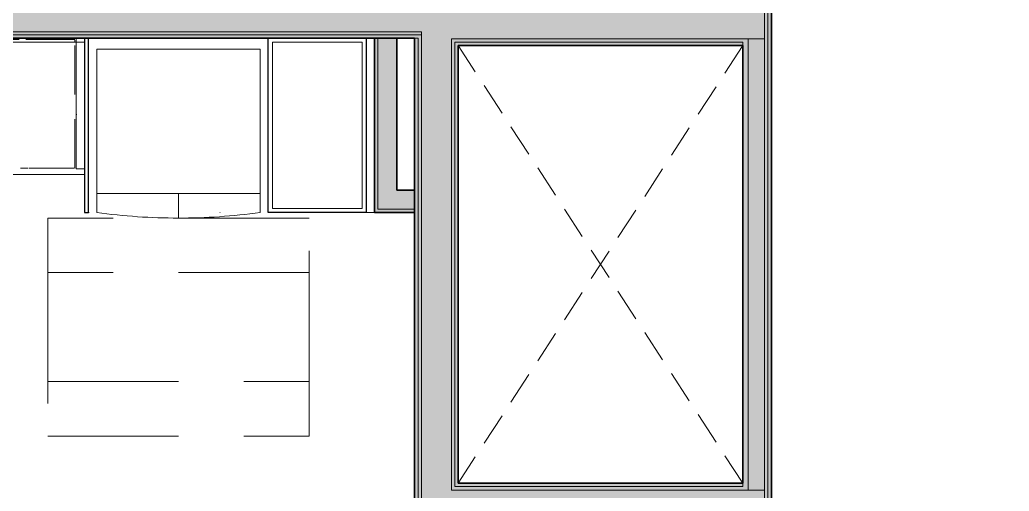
# Model space of a CAD drawing. Header units: inches. Extents: x 6 to 8416, y -388 to 6104.
# Drawn here: x 7449.4 to 7631.1, y 828.8 to 915.3 of the extents above; entities that cross this region are included whole.
import ezdxf

# ---------------------------------------------------------------- set-up
doc = ezdxf.new("R2010")
doc.units = ezdxf.units.IN
doc.header["$MEASUREMENT"] = 0
for name, pattern in [('Dot 1_16_', [24, 0, -24]), ('Hidden 1_16_', [36, 24, -12]), ('Hidden 1_8_', [9, 6, -3]), ('Hidden 3_16_', [13.5, 9, -4.5])]:
    doc.linetypes.add(name, pattern=pattern)
for name, color, linetype, lineweight in [('A-DETL', 90, 'Continuous', 13), ('A-GENM', 13, 'Continuous', 18), ('A-ROOM', 32, 'Continuous', 13), ('A-WALL', 113, 'Continuous', 25), ('A-WALL-PATT', 111, 'Continuous', 35), ('I-WALL', 2, 'Continuous', 25), ('Q-CASE', 31, 'Continuous', 18), ('Q-SPCQ', 91, 'Continuous', 18), ('Q-SPCQ-HDLN', 91, 'Hidden 3_16_', 9)]:
    doc.layers.add(name, color=color, linetype=linetype, lineweight=lineweight)

# ---------------------------------------------------------------- blocks, each defined once
blk = doc.blocks.new('GM KT - Type B_S1 - AM - Non-Recessed at Pantry - 18_-V871-LEVEL 3 - PLAN Copy 1 Copy 1')
at = {"layer": 'A-GENM', "lineweight": 9}
for p, q in [((-46.5, 25), (-120, 25)), ((-120, 25), (-120, 0.75)), ((-120, 0.75), (-120, 25)), ((-120, 25), (-46.5, 25)), ((-46.5, 0.75), (-46.5, 25)), ((-46.5, 25), (-46.5, 0.75)), ((-1, 25), (-16.5, 25)), ((-16.5, 25), (-16.5, 0.75)), ((-16.5, 0.75), (-16.5, 25)), ((-16.5, 25), (-1, 25)), ((0, 25), (-1, 25)), ((-1, 25), (0, 25)), ((0, 22.5), (0, 25)), ((0, 25), (0, 22.5)), ((0, 1), (0, 22.5)), ((0, 22.5), (0, 1)), ((-88.5, 6.5), (-88.5, 20.75)), ((-88.5, 20.75), (-88.5, 6.5)), ((-87.75, 21.5), (-68.25, 21.5)), ((-68.25, 21.5), (-87.75, 21.5)), ((-67.5, 20.75), (-67.5, 6.5)), ((-67.5, 6.5), (-67.5, 20.75)), ((-78.38, 5.75), (-87.75, 5.75)), ((-87.75, 5.75), (-78.38, 5.75)), ((-77.69, 5.75), (-78.38, 5.75)), ((-78.38, 5.75), (-77.69, 5.75)), ((-68.25, 5.75), (-77.62, 5.75)), ((-77.62, 5.75), (-68.25, 5.75)), ((-120, 0.75), (-120, 0)), ((-120, 0), (-120, 0.75)), ((-108, 0.75), (-120, 0.75)), ((-120, 0.75), (-108, 0.75)), ((-120, 0.75), (-120, 0)), ((-120, 0.75), (-120, 0)), ((-120, 0), (-108, 0)), ((-108, 0), (-120, 0)), ((-120, 0), (-108, 0)), ((-88.5, 0.75), (-108, 0.75)), ((-108, 0.75), (-88.5, 0.75)), ((-108, 0), (-88.5, 0)), ((-88.5, 0), (-108, 0)), ((-108, 0), (-88.5, 0)), ((-67.5, 0.75), (-88.5, 0.75)), ((-88.5, 0.75), (-67.5, 0.75)), ((-88.5, 0), (-67.5, 0)), ((-67.5, 0), (-88.5, 0)), ((-88.5, 0), (-67.5, 0)), ((-58.5, 0.75), (-67.5, 0.75)), ((-67.5, 0.75), (-58.5, 0.75)), ((-67.5, 0), (-58.5, 0)), ((-58.5, 0), (-67.5, 0)), ((-67.5, 0), (-58.5, 0)), ((-4.5, 0.75), (-58.5, 0.75)), ((-58.5, 0.75), (-4.5, 0.75)), ((-58.5, 0), (-46.5, 0)), ((-46.5, 0), (-58.5, 0)), ((-58.5, 0), (-4.5, 0)), ((-46.5, 0), (-46.5, 0.75)), ((-46.5, 0.75), (-46.5, 0)), ((-16.5, 0.75), (-16.5, 0)), ((-16.5, 0), (-16.5, 0.75)), ((-16.5, 0), (-4.5, 0)), ((-4.5, 0), (-16.5, 0)), ((0, 0.75), (-4.5, 0.75)), ((-4.5, 0.75), (0, 0.75)), ((-4.5, 0), (0, 0)), ((0, 0), (-4.5, 0)), ((-4.5, 0), (0, 0)), ((0, 0.75), (0, 1)), ((0, 1), (0, 0.75)), ((0, 0), (0, 0.75)), ((0, 0.75), (0, 0)), ((0, 0), (0, 0.75)), ((0, 0.75), (0, 0))]:
    blk.add_line(p, q, dxfattribs=at)
for centre, start, end in [((-87.75, 20.75), 90, 180), ((-87.75, 20.75), 90, 180), ((-68.25, 20.75), 0, 90), ((-68.25, 20.75), 0, 90), ((-87.75, 6.5), 180, 270), ((-87.75, 6.5), 180, 270), ((-68.25, 6.5), 270, 0), ((-68.25, 6.5), 270, 0)]:
    blk.add_arc(centre, 0.75, start, end, dxfattribs=at)
blk = doc.blocks.new('CW - FL - Single UP _ LW Doors - AM - 18_ W x 32_ D x H-5099685-LEVEL 3 - PLAN Copy 1 Copy 1')
at = {"layer": 'Q-CASE', "lineweight": 9}
for p, q in [((0.74, 0), (0.74, 32)), ((18.74, 32), (0.74, 32)), ((0.74, 32), (18.74, 32)), ((0.74, 0), (0.74, 32)), ((0.74, 32), (18.74, 32)), ((1.49, 31.25), (17.99, 31.25)), ((1.49, 0.75), (1.49, 31.25)), ((1.49, 31.25), (1.49, 0.75)), ((17.99, 31.25), (1.49, 31.25)), ((17.99, 31.25), (17.99, 0.75)), ((17.99, 0.75), (17.99, 31.25)), ((18.74, 32), (18.74, 0)), ((18.74, 32), (18.74, 0)), ((18.74, 32), (18.74, 29)), ((18.74, 32), (18.74, 0)), ((18.74, 0), (0.74, 0)), ((17.99, 0.75), (1.49, 0.75)), ((1.49, 0.75), (17.99, 0.75))]:
    blk.add_line(p, q, dxfattribs=at)
at = {"layer": 'Q-CASE', "lineweight": 25}
for p, q in [((0.74, 0), (0.74, 32)), ((0.74, 32), (18.74, 32)), ((18.74, 32), (18.74, 0)), ((18.74, 0), (0.74, 0))]:
    blk.add_line(p, q, dxfattribs=at)
blk = doc.blocks.new('CW - LW - Filler - Toe Kick - AM - 1 1_2_ W x 24_ D x H-V875-LEVEL 3 - PLAN Copy 1 Copy 1')
at = {"layer": 'Q-CASE', "lineweight": 9}
for p, q in [((18.24, 0.75), (18.24, 24)), ((18.24, 24), (18.24, 0.75)), ((19.74, 24), (18.24, 24)), ((18.24, 24), (19.74, 24)), ((18.24, 24), (19.74, 24)), ((18.24, 24), (19.74, 24)), ((19.74, 0.75), (19.74, 24)), ((19.74, 24), (19.74, 0.75)), ((19.74, 0.75), (19.74, 24)), ((18.24, 0), (18.24, 0.75)), ((18.24, 0.75), (18.24, 0)), ((19.74, 0), (18.24, 0)), ((18.24, 0), (19.74, 0)), ((18.24, 0), (19.74, 0)), ((19.74, 0.31), (19.74, 0.75)), ((19.74, 0.75), (19.74, 0.31)), ((19.74, 0.31), (19.74, 0.75)), ((19.74, 0), (19.74, 0.27)), ((19.74, 0.27), (19.74, 0)), ((19.74, 0), (19.74, 0.27))]:
    blk.add_line(p, q, dxfattribs=at)
blk = doc.blocks.new('CW - LW - Filler - AM - 0 3_4_ W x 32_ D x H-2223517-LEVEL 3 - PLAN Copy 1 Copy 1')
at = {"layer": 'Q-CASE', "lineweight": 9}
for p, q in [((18.61, 0), (18.61, 32)), ((19.36, 32), (18.61, 32)), ((18.61, 32), (19.36, 32)), ((18.61, 0), (18.61, 32)), ((19.36, 32), (18.61, 32)), ((18.61, 32), (18.61, 0)), ((18.61, 32), (19.36, 32)), ((19.36, 32), (19.36, 25)), ((19.36, 32), (19.36, 0)), ((19.36, 25), (19.36, 32)), ((19.36, 25), (19.36, 24)), ((19.36, 24), (19.36, 25)), ((19.36, 24), (19.36, 0.75)), ((19.36, 0.75), (19.36, 24)), ((19.36, 0), (18.61, 0)), ((19.36, 0), (18.61, 0)), ((18.61, 0), (19.36, 0)), ((19.36, 0.75), (19.36, 0)), ((19.36, 0), (19.36, 0.75))]:
    blk.add_line(p, q, dxfattribs=at)
at = {"layer": 'Q-CASE', "lineweight": 25}
for p, q in [((19.36, 32), (18.61, 32)), ((18.61, 32), (18.61, 0)), ((19.36, 0), (19.36, 32)), ((18.61, 0), (19.36, 0))]:
    blk.add_line(p, q, dxfattribs=at)
blk = doc.blocks.new('CW - LW - Filler - Toe Kick - AM - 1 1_2_ W x 32_ D x H-V764-LEVEL 3 - PLAN Copy 1 Copy 1')
at = {"layer": 'Q-CASE', "lineweight": 9}
for p, q in [((18.24, 0), (18.24, 32)), ((18.24, 32), (19.74, 32)), ((18.24, 32), (19.74, 32)), ((18.24, 0), (18.24, 32)), ((18.24, 32), (18.24, 0)), ((18.24, 32), (19.74, 32)), ((18.24, 32), (19.74, 32)), ((19.74, 32), (19.74, 0)), ((19.74, 32), (19.74, 0)), ((19.74, 0), (18.24, 0))]:
    blk.add_line(p, q, dxfattribs=at)
blk = doc.blocks.new('CW - UP - Double Doors - AM - 33_ W x 32_ D x H-2223519-LEVEL 3 - PLAN Copy 1 Copy 1')
at = {"layer": 'Q-CASE', "linetype": 'Dot 1_16_', "lineweight": 9}
for p, q in [((18.74, 32), (-14.26, 32)), ((-14.26, 0), (18.74, 0))]:
    blk.add_line(p, q, dxfattribs=at)
blk = doc.blocks.new('CW - UP - Single Door - AM - 24_ W x 14_ D x H-5098756-LEVEL 3 - PLAN Copy 1 Copy 1')
at = {"layer": 'Q-CASE', "linetype": 'Dot 1_16_', "lineweight": 9}
for p, q in [((18.74, 14), (-5.26, 14)), ((-5.26, 0), (18.74, 0))]:
    blk.add_line(p, q, dxfattribs=at)
blk = doc.blocks.new('CW - UP - Filler - AM - 1 1_2_ W x 14_ D x H-2223587-LEVEL 3 - PLAN Copy 1 Copy 1')
at = {"layer": 'Q-CASE', "linetype": 'Dot 1_16_', "lineweight": 9}
for p, q in [((18.99, 14), (17.49, 14)), ((17.49, 0), (18.99, 0))]:
    blk.add_line(p, q, dxfattribs=at)
blk = doc.blocks.new('z Nested-Dishwasher-AM - DW-V880-LEVEL 3 - PLAN Copy 1 Copy 1')
at = {"layer": 'Q-SPCQ-HDLN'}
for p, q in [((-11.75, 23.87), (-11.75, 0.75)), ((-3.27, 23.87), (-11.58, 23.87)), ((11.75, 23.87), (-3.13, 23.87)), ((11.75, 22.26), (11.75, 23.87)), ((11.75, 10.17), (11.75, 21.59)), ((11.75, 5.21), (11.75, 10.05)), ((11.75, 1), (11.75, 4.5)), ((-11.75, 0.75), (-11.75, 0.36)), ((-11.75, 0.25), (-1.5, 0.25)), ((-1.5, 0.25), (11.75, 0.25)), ((11.75, 0.75), (11.75, 1)), ((11.75, 0.25), (11.75, 0.75))]:
    blk.add_line(p, q, dxfattribs=at)
blk = doc.blocks.new('z Nested-Refrigerator-French Door-AM - z Nested-Refrigerator-French Door-AM-17862062-LEVEL 3 - PLAN Copy 1 Copy 1')
at = {"layer": 'Q-SPCQ'}
for p, q in [((0.1875, 26.5), (0.1875, 31)), ((-14.8125, 0), (-14.8125, 30)), ((15.1875, 30), (15.1875, 0)), ((-14.8125, 26.5), (15.1875, 26.5)), ((15.1875, 0), (-14.8125, 0))]:
    blk.add_line(p, q, dxfattribs=at)
for start, end in [(90, 97.62815), (82.37185, 90)]:
    blk.add_arc((0.1875, -82), 113, start, end, dxfattribs=at)
blk = doc.blocks.new('z Nested-Clearance-Rectangle-AM - Clearance-2223516-LEVEL 3 - PLAN Copy 1 Copy 1')
at = {"layer": 'A-GENM', "linetype": 'Hidden 1_16_', "lineweight": 9}
for p, q in [((15, 48), (-15, 48)), ((-15, 48), (-15, 0)), ((15, 0), (15, 48)), ((-15, 0), (15, 0))]:
    blk.add_line(p, q, dxfattribs=at)

msp = doc.modelspace()

# ---------------------------------------------------------------- hatches: boundary and pattern name
at = {"layer": 'A-WALL-PATT'}
for points in [[(7586.79033733, 822.93577679), (7587.41533733, 822.93577679), (7587.41533733, 917.93577679), (7586.79033733, 917.93577679), (7586.79033733, 823.15531081)], [(7586.16533733, 823.56077679), (7586.79033733, 823.56077679), (7586.79033733, 917.31077679), (7586.16533733, 917.31077679), (7586.16533733, 829.06077679)], [(7422.91533733, 912.56077679), (7523.16533733, 912.56077679), (7523.16533733, 913.06077679), (7422.91533733, 913.06077679)], [(7522.54033733, 823.56077679), (7523.16533733, 823.56077679), (7523.16533733, 912.56077679), (7522.54033733, 912.56077679), (7522.54033733, 830.31077679)], [(7522.54033733, 822.93577679), (7522.54033733, 911.93577679), (7521.91533733, 911.93577679), (7521.91533733, 822.93577679)], [(7528.66533733, 829.68577679), (7529.29033733, 829.68577679), (7529.29033733, 911.81077679), (7528.66533733, 911.72318581), (7528.66533733, 830.31077679)], [(7581.55553685, 911.18577679), (7583.16533733, 911.18577679), (7583.16533733, 911.81077679), (7529.29033733, 911.72318581), (7529.29033733, 911.18577679), (7547.81303685, 911.18577679)], [(7583.16533733, 829.06077679), (7583.16533733, 829.68577679), (7528.66533733, 829.68577679), (7528.66533733, 829.06077679), (7581.55553685, 829.06077679)]]:
    msp.add_hatch(color=10, dxfattribs=at).paths.add_polyline_path(points)
at = {"layer": 'A-WALL-PATT', "lineweight": 25}
for points in [[(7514.07053685, 911.93577679), (7522.54033733, 911.93577679), (7522.54033733, 912.56077679), (7422.91533733, 912.56077679), (7422.91533733, 911.93577679), (7446.58553685, 911.93577679)], [(7529.29033733, 830.31077679), (7529.91533733, 830.31077679), (7529.91533733, 911.18577679), (7529.29033733, 911.18577679), (7529.29033733, 842.83706081)], [(7547.81303685, 910.56077679), (7582.16533733, 910.56077679), (7582.16533733, 911.18577679), (7529.91533733, 911.18577679), (7529.91533733, 910.56077679), (7530.94178685, 910.56077679)], [(7583.16533733, 829.68577679), (7583.16533733, 911.18577679), (7582.16533733, 911.18577679), (7582.16533733, 829.68577679)], [(7582.16533733, 829.68577679), (7582.16533733, 830.31077679), (7529.29033733, 830.31077679), (7529.29033733, 829.68577679), (7581.55553685, 829.68577679)]]:
    msp.add_hatch(color=10, dxfattribs=at).paths.add_polyline_path(points)
at = {"layer": 'A-WALL-PATT', "transparency": 33554560}
for points in [[(7514.54033733, 880.56077679), (7515.16533733, 880.56077679), (7515.16533733, 911.93577679), (7514.54033733, 911.93577679), (7514.54033733, 882.20056081)], [(7521.91533733, 879.93577679), (7521.91533733, 880.56077679), (7514.54033733, 880.56077679), (7514.54033733, 879.93577679)]]:
    msp.add_hatch(color=10, dxfattribs=at).paths.add_polyline_path(points)
at = {"layer": 'I-WALL'}
for points in [[(7523.16533733, 913.06077679), (7523.16533733, 918.56077679), (7422.91533733, 918.56077679), (7422.91533733, 913.06077679), (7521.91533733, 913.06077679)], [(7523.16533733, 829.06077679), (7528.66533733, 829.06077679), (7528.66533733, 917.31077679), (7523.16533733, 917.31077679), (7523.16533733, 830.31077679)], [(7583.16533733, 911.81077679), (7586.16533733, 911.81077679), (7586.16533733, 917.31077679), (7528.66533733, 917.31077679), (7528.66533733, 911.81077679), (7581.55553685, 911.81077679)], [(7583.16533733, 829.06077679), (7586.16533733, 829.06077679), (7586.16533733, 911.81077679), (7583.16533733, 911.81077679), (7583.16533733, 829.68577679)], [(7580.79033733, 823.56077679), (7586.16533733, 823.56077679), (7586.16533733, 829.06077679), (7523.16533733, 829.06077679), (7523.16533733, 823.56077679), (7547.81303685, 823.56077679)]]:
    msp.add_hatch(color=10, dxfattribs=at).paths.add_polyline_path(points)
at = {"layer": 'I-WALL', "transparency": 33554560}
for points in [[(7518.66533733, 884.06077679), (7518.66533733, 911.93577679), (7515.16533733, 911.93577679), (7515.16533733, 884.06077679)], [(7515.16533733, 880.56077679), (7521.91533733, 880.56077679), (7521.91533733, 884.06077679), (7515.16533733, 884.06077679), (7515.16533733, 882.20056081)]]:
    msp.add_hatch(color=10, dxfattribs=at).paths.add_polyline_path(points)

# ---------------------------------------------------------------- linework, layer by layer
at = {"layer": 'A-DETL', "linetype": 'Hidden 1_8_', "lineweight": 9}
for p, q in [((7582.16533733, 910.56077679), (7529.91533733, 830.31077679)), ((7582.16533733, 830.31077679), (7529.91533733, 910.56077679))]:
    msp.add_line(p, q, dxfattribs=at)
at = {"layer": 'A-ROOM', "lineweight": 9, "flags": 128}
for points in [[(7146.66533733, 1507.18577679), (7492.29033733, 1507.18577679), (7495.97814332, 1507.18577679), (7587.41533733, 1507.18577679), (7587.41533733, 1374.56077679), (7587.41533733, 1338.43577679), (7587.41533733, 922.62327679), (7587.41533733, 914.56077679), (7587.41533733, 826.31077679), (7587.41533733, 727.12327679), (7587.41533733, 592.68577679), (7587.54033733, 592.68577679), (7587.54033733, 376.68577679), (7581.79033733, 376.68577679), (7581.79033733, 269.18577679), (7697.16533733, 269.18577679), (7697.16533733, 482.43577679), (7649.16533733, 482.43577679), (7649.16533733, 575.31077679), (7649.16533733, 652.93577679), (7649.16533733, 829.81077679), (7649.16533733, 1030.81077679), (7649.16533733, 1568.93577679), (6922.04033733, 1568.93577679)], [(7521.91533733, 822.31077679), (7521.91533733, 879.93577679), (7514.54033733, 879.93577679), (7514.54033733, 911.93577679), (7422.91533733, 911.93577679), (7295.04033733, 911.93577679), (7295.04033733, 731.56077679)]]:
    msp.add_lwpolyline(points, dxfattribs=at)
msp.add_lwpolyline([(7582.16533733, 830.31077679), (7582.16533733, 910.56077679), (7529.91533733, 910.56077679), (7529.91533733, 879.87297079), (7529.91533733, 830.31077679)], close=True, dxfattribs=at)
at = {"layer": 'A-WALL', "lineweight": 9}
for p, q in [((7586.79033733, 818.31077679), (7586.79033733, 1298.43577679)), ((7586.16533733, 823.56077679), (7586.16533733, 917.31077679)), ((7523.16533733, 913.06077679), (7295.04033733, 913.06077679)), ((7523.16533733, 912.56077679), (7295.04033733, 912.56077679)), ((7523.16533733, 913.06077679), (7523.16533733, 823.56077679)), ((7515.16533733, 911.93577679), (7515.16533733, 880.56077679)), ((7521.91533733, 911.93577679), (7522.54033733, 911.93577679)), ((7522.54033733, 911.93577679), (7522.54033733, 822.93577679)), ((7528.66533733, 911.81077679), (7528.66533733, 829.06077679)), ((7528.66533733, 911.81077679), (7586.16533733, 911.81077679)), ((7529.29033733, 911.18577679), (7529.29033733, 829.68577679)), ((7582.16533733, 911.18577679), (7529.29033733, 911.18577679)), ((7582.16533733, 911.18577679), (7582.16533733, 910.56077679)), ((7583.16533733, 829.06077679), (7583.16533733, 911.81077679)), ((7515.16533733, 880.56077679), (7521.91533733, 880.56077679)), ((7582.16533733, 830.31077679), (7582.16533733, 829.68577679)), ((7586.16533733, 829.06077679), (7528.66533733, 829.06077679)), ((7529.29033733, 829.68577679), (7582.16533733, 829.68577679))]:
    msp.add_line(p, q, dxfattribs=at)
at = {"layer": 'I-WALL', "lineweight": 35}
for p, q in [((7587.41533733, 818.31077679), (7587.41533733, 1298.43577679)), ((7295.04033733, 911.93577679), (7521.91533733, 911.93577679)), ((7514.54033733, 911.93577679), (7514.54033733, 879.93577679)), ((7518.66533733, 884.06077679), (7518.66533733, 911.93577679)), ((7521.91533733, 911.93577679), (7521.91533733, 822.31077679)), ((7529.91533733, 830.31077679), (7529.91533733, 910.56077679)), ((7529.91533733, 910.56077679), (7582.16533733, 910.56077679)), ((7582.16533733, 910.56077679), (7582.16533733, 830.31077679)), ((7521.91533733, 884.06077679), (7518.66533733, 884.06077679)), ((7514.54033733, 879.93577679), (7521.91533733, 879.93577679)), ((7582.16533733, 830.31077679), (7529.91533733, 830.31077679))]:
    msp.add_line(p, q, dxfattribs=at)

# ---------------------------------------------------------------- block references
at = {"layer": 'A-GENM', "lineweight": 9, "rotation": 180}
msp.add_blockref('GM KT - Type B_S1 - AM - Non-Recessed at Pantry - 18_-V871-LEVEL 3 - PLAN Copy 1 Copy 1', (7341.29033733, 911.93577679), dxfattribs=at)
at = {"layer": 'A-GENM', "linetype": 'Hidden 1_16_', "lineweight": 9, "rotation": 90.0000000000001}
for p in [(7502.54033733, 863.93577679), (7502.54033733, 853.93577679)]:
    msp.add_blockref('z Nested-Clearance-Rectangle-AM - Clearance-2223516-LEVEL 3 - PLAN Copy 1 Copy 1', p, dxfattribs=at)
at = {"layer": 'Q-CASE', "rotation": 180}
for name, p in [('CW - UP - Single Door - AM - 24_ W x 14_ D x H-5098756-LEVEL 3 - PLAN Copy 1 Copy 1', (7454.52804225, 911.93577679)), ('CW - LW - Filler - Toe Kick - AM - 1 1_2_ W x 24_ D x H-V875-LEVEL 3 - PLAN Copy 1 Copy 1', (7479.52804225, 911.93577679)), ('CW - UP - Filler - AM - 1 1_2_ W x 14_ D x H-2223587-LEVEL 3 - PLAN Copy 1 Copy 1', (7478.77804225, 911.93577679)), ('CW - LW - Filler - AM - 0 3_4_ W x 32_ D x H-2223517-LEVEL 3 - PLAN Copy 1 Copy 1', (7480.65304225, 911.93577679)), ('CW - UP - Double Doors - AM - 33_ W x 32_ D x H-2223519-LEVEL 3 - PLAN Copy 1 Copy 1', (7480.77804225, 911.93577679)), ('CW - FL - Single UP _ LW Doors - AM - 18_ W x 32_ D x H-5099685-LEVEL 3 - PLAN Copy 1 Copy 1', (7513.77804225, 911.93577679)), ('CW - LW - Filler - Toe Kick - AM - 1 1_2_ W x 32_ D x H-V764-LEVEL 3 - PLAN Copy 1 Copy 1', (7532.77804225, 911.93577679))]:
    msp.add_blockref(name, p, dxfattribs=at)
at = {"layer": 'Q-SPCQ', "rotation": 180}
for name, p in [('z Nested-Dishwasher-AM - DW-V880-LEVEL 3 - PLAN Copy 1 Copy 1', (7447.79033733, 911.93577679)), ('z Nested-Refrigerator-French Door-AM - z Nested-Refrigerator-French Door-AM-17862062-LEVEL 3 - PLAN Copy 1 Copy 1', (7478.72783733, 909.93577679))]:
    msp.add_blockref(name, p, dxfattribs=at)

doc.saveas('drawing.dxf')
